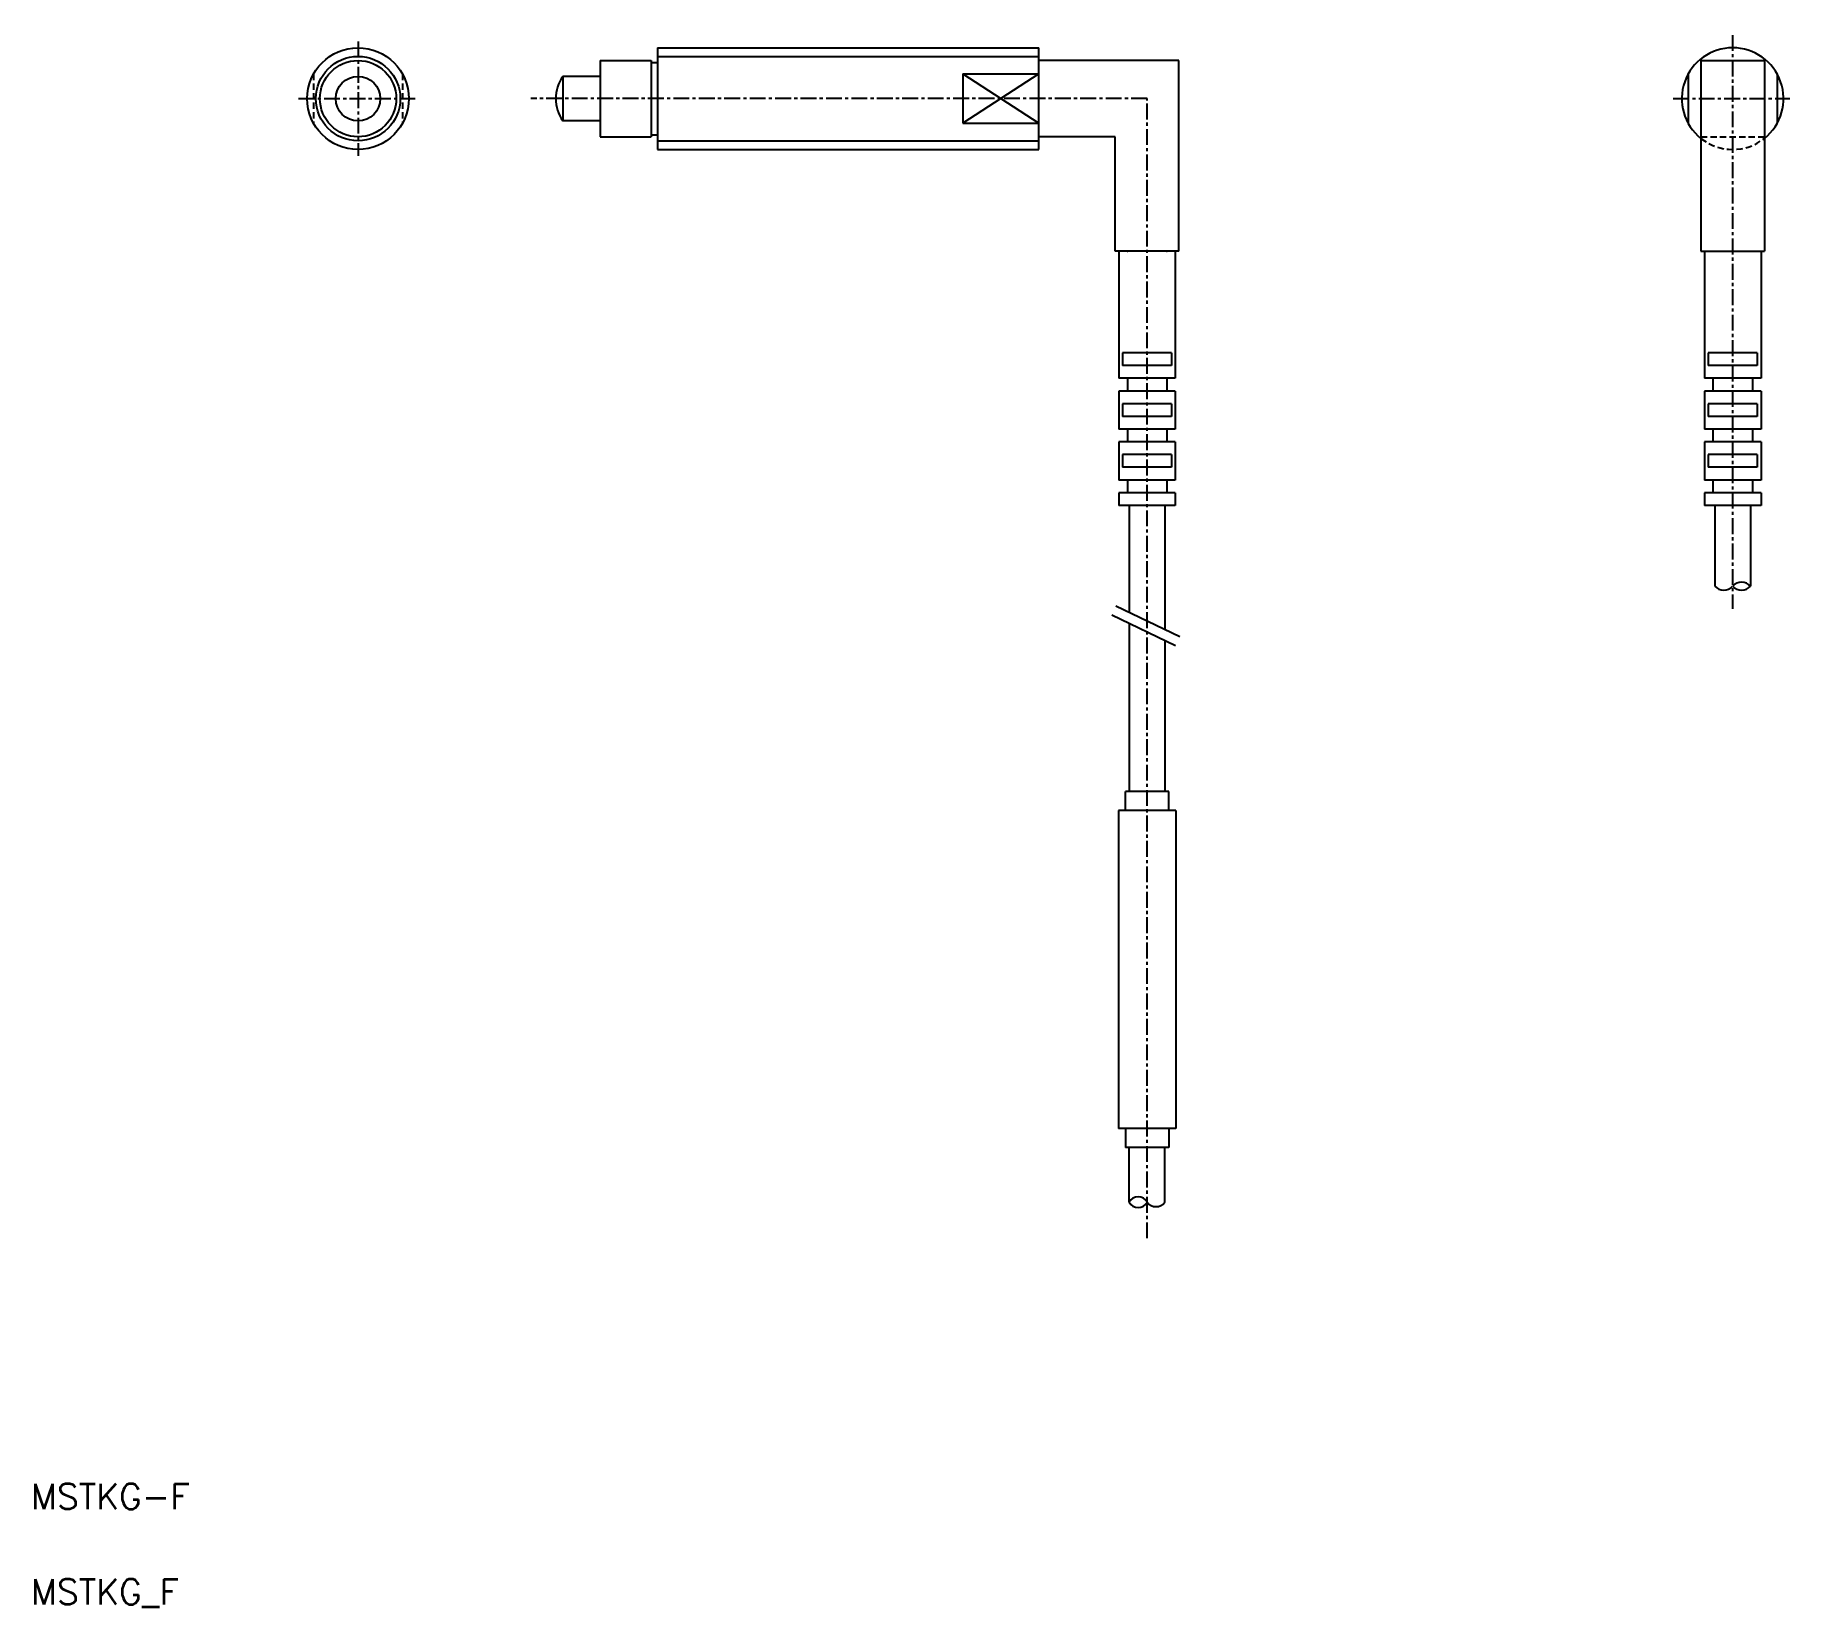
# Model space of a CAD drawing. Extents: x 5 to 143, y 5 to 128.
import ezdxf

# ---------------------------------------------------------------- set-up
doc = ezdxf.new("R2010")
doc.units = 0
doc.linetypes.add('CENTER', pattern=[2, 1.25, -0.25, 0.25, -0.25])
doc.linetypes.add('DASHED', pattern=[0.75, 0.5, -0.25])
doc.layers.get('0').update_dxf_attribs({"linetype": 'CONTINUOUS'})
doc.layers.add('CENTER', color=1, linetype='CENTER')
doc.styles.get("Standard").update_dxf_attribs({"font": 'txt.shx', "bigfont": 'bigfont.shx'})

msp = doc.modelspace()

# ---------------------------------------------------------------- linework, layer by layer
at = {"color": 7, "linetype": 'CONTINUOUS'}
for p, q in [((54.29, 127.45), (84.29, 127.45)), ((54.29, 127.45), (54.29, 119.45)), ((84.29, 119.45), (84.29, 127.45)), ((49.79, 126.45), (53.79, 126.45)), ((49.79, 126.45), (49.79, 120.45)), ((53.79, 126.45), (53.79, 120.45)), ((53.79, 126.3), (54.29, 126.3)), ((95.29, 126.45), (84.29, 126.45)), ((95.29, 111.45), (95.29, 126.45)), ((136.34, 126.45), (136.34, 111.45)), ((136.34, 126.45), (141.34, 126.45)), ((141.34, 126.45), (141.34, 111.45)), ((49.79, 125.2), (46.85, 125.2)), ((46.85, 125.2), (46.85, 121.7)), ((78.29, 125.39), (84.29, 125.39)), ((78.29, 125.39), (78.29, 121.51)), ((135.34, 125.39), (135.34, 121.51)), ((142.34, 125.39), (142.34, 121.51)), ((49.79, 121.7), (46.85, 121.7)), ((78.29, 121.51), (84.29, 121.51)), ((49.79, 120.45), (53.79, 120.45)), ((53.79, 120.6), (54.29, 120.6)), ((90.29, 120.45), (84.29, 120.45)), ((90.29, 111.45), (90.29, 120.45)), ((54.29, 119.45), (84.29, 119.45)), ((95.29, 111.45), (90.29, 111.45)), ((90.56, 111.45), (90.56, 101.45)), ((95.01, 111.45), (95.01, 101.45)), ((136.34, 111.45), (141.34, 111.45)), ((136.62, 111.45), (136.62, 101.45)), ((141.07, 111.45), (141.07, 101.45)), ((94.71, 103.45), (90.86, 103.45)), ((90.86, 103.45), (90.86, 102.45)), ((94.71, 102.45), (90.86, 102.45)), ((94.71, 103.45), (94.71, 102.45)), ((140.77, 103.45), (136.92, 103.45)), ((136.92, 103.45), (136.92, 102.45)), ((140.77, 102.45), (136.92, 102.45)), ((140.77, 103.45), (140.77, 102.45)), ((95.01, 101.45), (90.56, 101.45)), ((91.24, 101.45), (91.24, 100.45)), ((94.34, 101.45), (94.34, 100.45)), ((141.07, 101.45), (136.62, 101.45)), ((137.29, 101.45), (137.29, 100.45)), ((140.39, 101.45), (140.39, 100.45)), ((95.01, 100.45), (90.56, 100.45)), ((90.56, 100.45), (90.56, 97.45)), ((94.71, 99.45), (90.86, 99.45)), ((90.86, 99.45), (90.86, 98.45)), ((94.71, 99.45), (94.71, 98.45)), ((95.01, 100.45), (95.01, 97.45)), ((141.07, 100.45), (136.62, 100.45)), ((136.62, 100.45), (136.62, 97.45)), ((140.77, 99.45), (136.92, 99.45)), ((136.92, 99.45), (136.92, 98.45)), ((140.77, 99.45), (140.77, 98.45)), ((141.07, 100.45), (141.07, 97.45)), ((94.71, 98.45), (90.86, 98.45)), ((140.77, 98.45), (136.92, 98.45)), ((95.01, 97.45), (90.56, 97.45)), ((91.24, 97.45), (91.24, 96.45)), ((94.34, 97.45), (94.34, 96.45)), ((141.07, 97.45), (136.62, 97.45)), ((137.29, 97.45), (137.29, 96.45)), ((140.39, 97.45), (140.39, 96.45)), ((95.01, 96.45), (90.56, 96.45)), ((90.56, 96.45), (90.56, 93.45)), ((94.71, 95.45), (90.86, 95.45)), ((90.86, 95.45), (90.86, 94.45)), ((94.71, 95.45), (94.71, 94.45)), ((95.01, 96.45), (95.01, 93.45)), ((141.07, 96.45), (136.62, 96.45)), ((136.62, 96.45), (136.62, 93.45)), ((140.77, 95.45), (136.92, 95.45)), ((136.92, 95.45), (136.92, 94.45)), ((140.77, 95.45), (140.77, 94.45)), ((141.07, 96.45), (141.07, 93.45)), ((94.71, 94.45), (90.86, 94.45)), ((140.77, 94.45), (136.92, 94.45)), ((95.01, 93.45), (90.56, 93.45)), ((91.24, 93.45), (91.24, 92.45)), ((94.34, 93.45), (94.34, 92.45)), ((141.07, 93.45), (136.62, 93.45)), ((137.29, 93.45), (137.29, 92.45)), ((140.39, 93.45), (140.39, 92.45)), ((95.01, 92.45), (90.56, 92.45)), ((90.56, 92.45), (90.56, 91.45)), ((95.01, 91.45), (90.56, 91.45)), ((91.39, 91.45), (91.39, 83.02)), ((94.19, 91.45), (94.19, 81.68)), ((95.01, 92.45), (95.01, 91.45)), ((141.07, 92.45), (136.62, 92.45)), ((136.62, 92.45), (136.62, 91.45)), ((141.07, 91.45), (136.62, 91.45)), ((137.44, 91.45), (137.44, 85.11)), ((140.24, 91.45), (140.24, 85.11)), ((141.07, 92.45), (141.07, 91.45)), ((91.39, 82.17), (91.39, 68.95)), ((94.19, 80.83), (94.19, 68.95)), ((94.49, 68.95), (91.09, 68.95)), ((91.09, 67.45), (91.09, 68.95)), ((94.49, 67.45), (94.49, 68.95)), ((95.04, 67.45), (90.54, 67.45)), ((90.54, 67.45), (90.54, 42.45)), ((95.04, 67.45), (95.04, 42.45)), ((95.04, 42.45), (90.54, 42.45)), ((91.09, 42.45), (91.09, 40.95)), ((94.49, 42.45), (94.49, 40.95)), ((94.49, 40.95), (91.09, 40.95)), ((91.39, 36.64), (91.39, 40.95)), ((94.19, 36.64), (94.19, 40.95))]:
    msp.add_line(p, q, dxfattribs=at)
at = {"color": 3, "linetype": 'CONTINUOUS'}
for p, q in [((54.29, 126.77), (84.29, 126.77)), ((78.29, 125.39), (84.29, 121.51)), ((84.29, 125.39), (78.29, 121.51)), ((54.29, 120.13), (84.29, 120.13)), ((95.03, 80.42), (90.01, 82.83)), ((95.37, 81.11), (90.34, 83.53))]:
    msp.add_line(p, q, dxfattribs=at)
at = {"color": 3, "linetype": 'DASHED'}
for p, q in [((27.24, 125.39), (27.24, 121.51)), ((34.24, 125.39), (34.24, 121.51)), ((136.34, 120.45), (141.34, 120.45))]:
    msp.add_line(p, q, dxfattribs=at)
at = {"color": 7, "linetype": 'CONTINUOUS'}
for radius in [4, 3, 1.75]:
    msp.add_circle((30.74, 123.45), radius, dxfattribs=at)
at = {"color": 3, "linetype": 'CONTINUOUS'}
msp.add_circle((30.74, 123.45), 3.32, dxfattribs=at)
at = {"color": 7, "linetype": 'CONTINUOUS'}
for centre, radius, start, end in [((138.84, 123.45), 4, 308.6822, 231.3178), ((49.29, 123.45), 3, 144.3147, 215.6853)]:
    msp.add_arc(centre, radius, start, end, dxfattribs=at)
at = {"color": 3, "linetype": 'DASHED'}
msp.add_arc((138.84, 123.45), 4, 231.3178, 308.6822, dxfattribs=at)
at = {"color": 3, "linetype": 'CONTINUOUS'}
for centre, radius, start, end in [((138.14, 85.72), 0.933, 221.4096, 318.5891), ((139.54, 84.49), 0.933, 41.4096, 138.5891), ((139.54, 85.72), 0.933, 221.4109, 318.5904), ((92.09, 36.27), 0.793, 28.0682, 151.9318), ((92.09, 37.01), 0.793, 208.0682, 331.9318), ((93.49, 37.17), 0.876, 216.9796, 323.0204)]:
    msp.add_arc(centre, radius, start, end, dxfattribs=at)
at = {"color": 7, "linetype": 'CONTINUOUS'}
for p in [(91.24, 111.45), (94.34, 111.45), (92.79, 67.45), (92.79, 42.45), (92.79, 40.95)]:
    msp.add_point(p, dxfattribs=at)
at = {"layer": 'CENTER', "color": 1, "linetype": 'CENTER'}
for p, q in [((138.84, 128.45), (138.84, 83.32)), ((30.74, 127.95), (30.74, 118.95)), ((26.07, 123.45), (35.24, 123.45)), ((92.79, 123.45), (44.32, 123.45)), ((92.79, 33.81), (92.79, 123.45)), ((134.17, 123.45), (143.34, 123.45))]:
    msp.add_line(p, q, dxfattribs=at)

# ---------------------------------------------------------------- texts
at = {"color": 7, "linetype": 'CONTINUOUS'}
for s, p in [('MSTKG-F', (5, 12.5)), ('MSTKG_F', (5, 5))]:
    msp.add_text(s, height=2, dxfattribs=at).set_placement(p)

doc.saveas('drawing.dxf')
